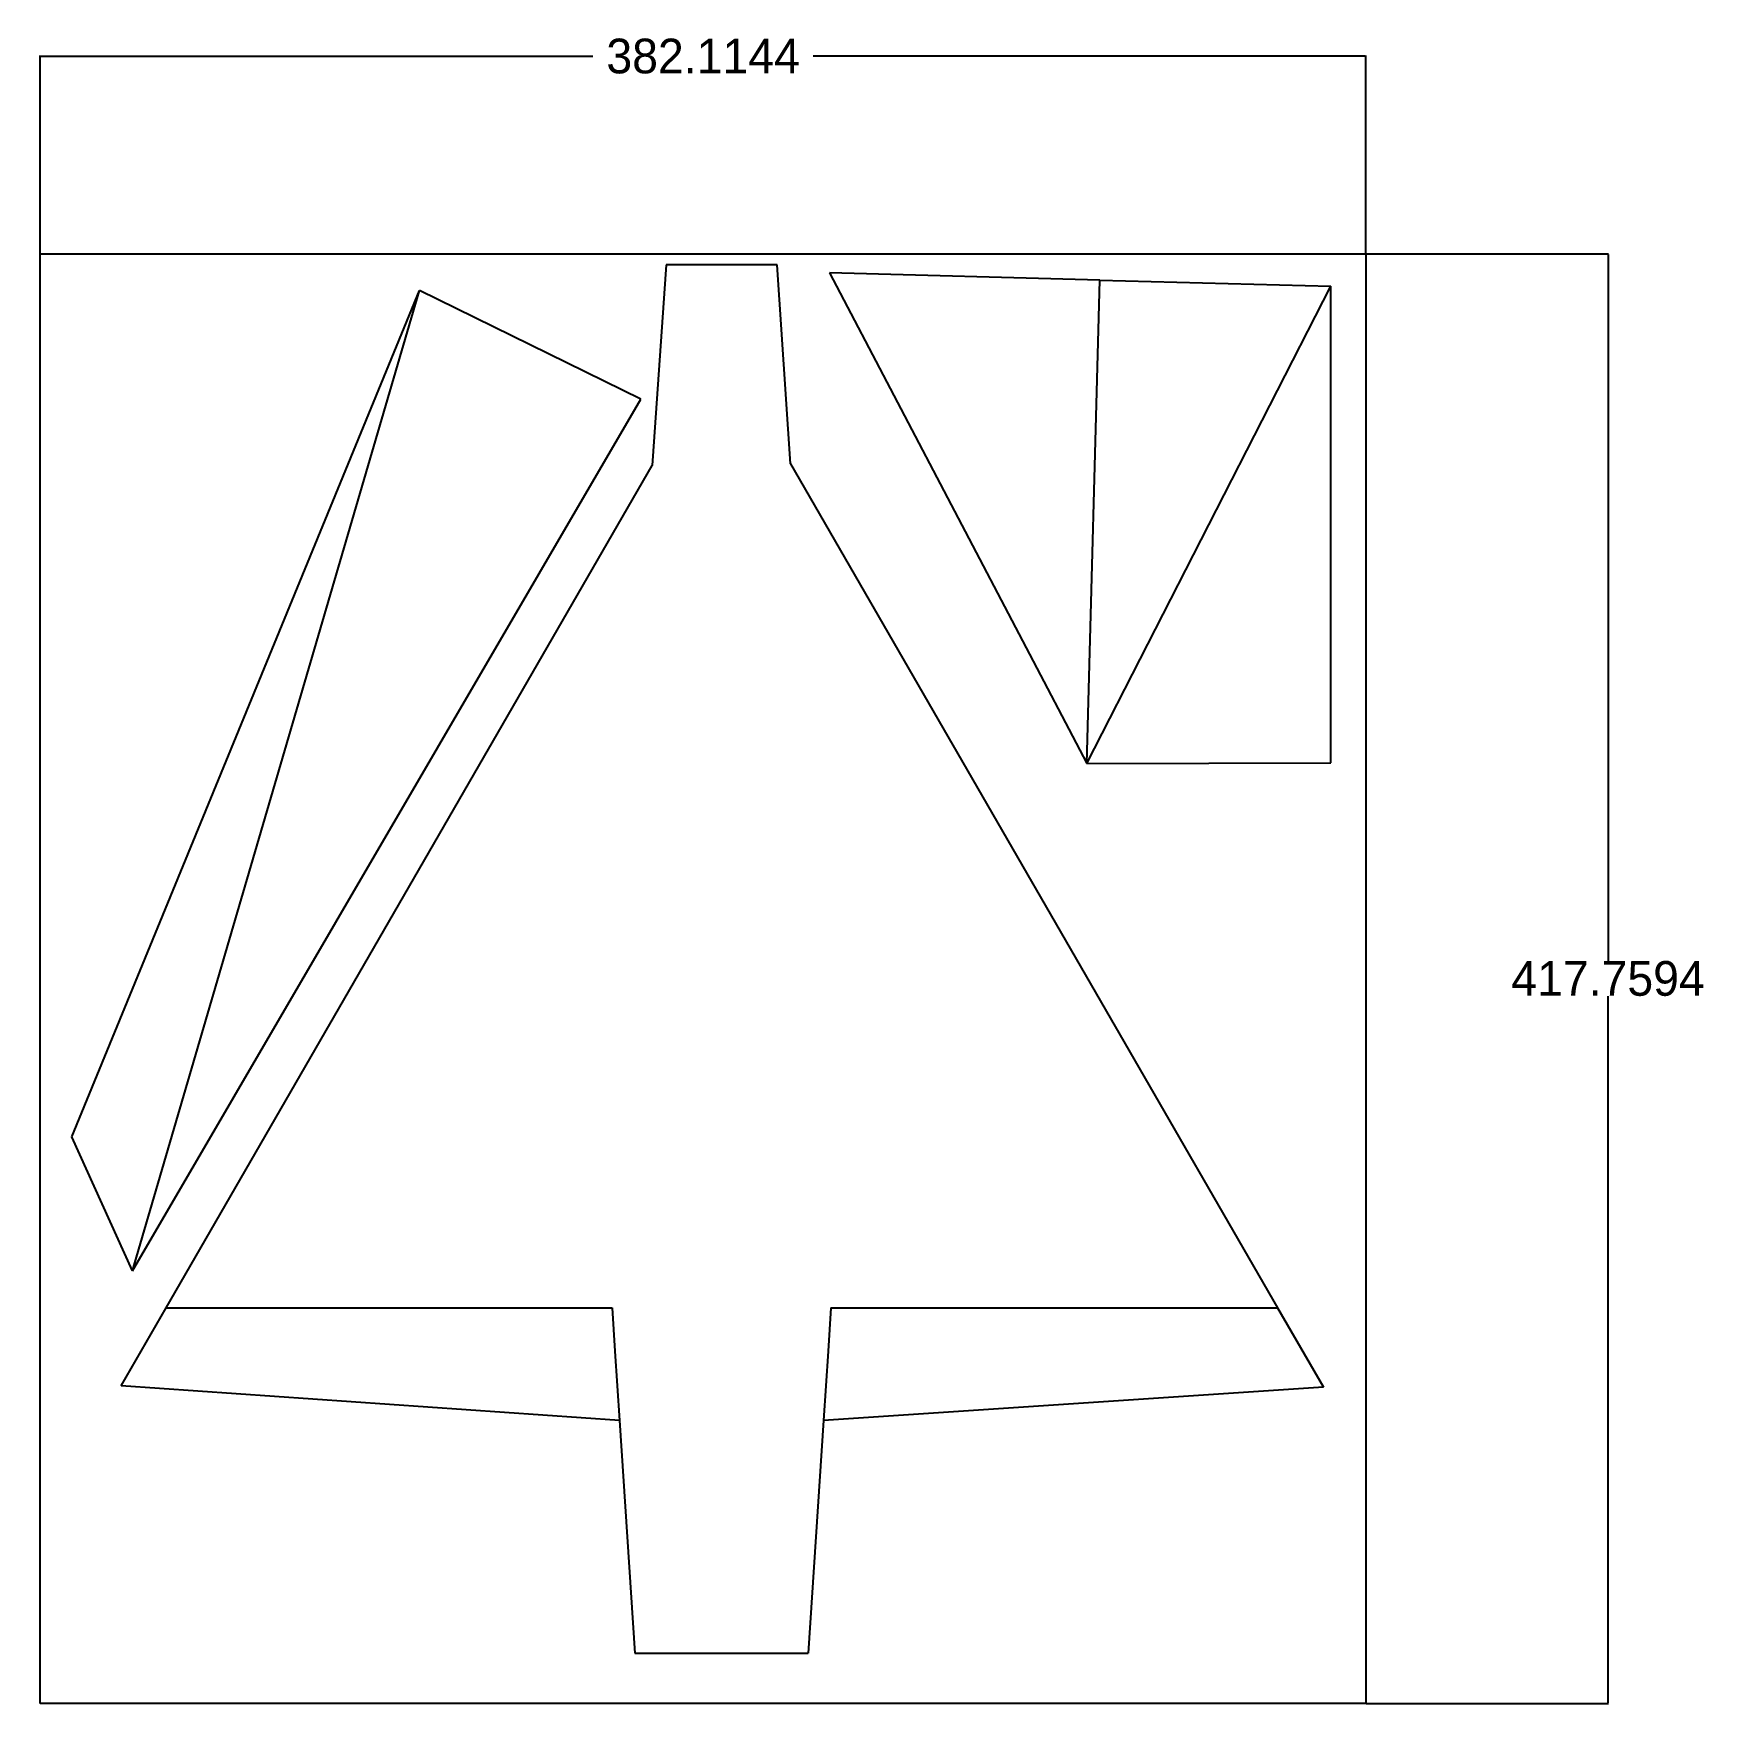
# Model space of a CAD drawing. Extents: x -788 to -306, y 8 to 490.
import ezdxf

# ---------------------------------------------------------------- set-up
doc = ezdxf.new("R2010")
doc.units = 0
doc.header["$MEASUREMENT"] = 0
doc.header["$PDSIZE"] = -5
doc.layers.add('Decoration', color=2, linetype='Continuous')
doc.layers.add('First Cut', color=1, linetype='Continuous')
doc.dimstyles.get("Standard").update_dxf_attribs({"dimtxt": 10, "dimasz": 0.18, "dimexe": 0.18, "dimexo": 0.0625, "dimgap": 0.09, "dimtad": 0, "dimtih": 1, "dimtoh": 1, "dimdec": 4, "dimzin": 0, "dimdsep": 46, "dimtxsty": 'Standard', "dimcen": 0.09, "dimclrt": 256, "dimadec": 0, "dimazin": 0, "dimtfac": 1, "dimtdec": 4, "dimtofl": 0, "dimtmove": 2, "dimatfit": 3, "dimfxl": 1, "dimtolj": 1, "dimtzin": 0, "dimarcsym": 0})

# ---------------------------------------------------------------- blocks, each defined once
blk = doc.blocks.new('Front Side Panel')
for p, q in [((-443.61, 359.86), (-155.53, 399.87)), ((-155.53, 399.87), (-150.89, 329.02)), ((-443.61, 359.86), (-414.5, 329.02)), ((-414.5, 329.02), (-297.49, 329.02)), ((-297.49, 329.02), (-150.89, 329.02))]:
    blk.add_line(p, q)
at = {"layer": 'First Cut'}
blk.add_line((-443.61, 359.86), (-150.89, 329.02), dxfattribs=at)
blk = doc.blocks.new('Underside')
for p, q in [((-605.6, 422.94), (-609.56, 365.15)), ((-573.6, 422.94), (-605.6, 422.94)), ((-569.67, 365.57), (-573.6, 422.94)), ((-749.68, 122.44), (-609.56, 365.15)), ((-569.67, 365.57), (-429.31, 122.44)), ((-762.67, 99.94), (-749.68, 122.44)), ((-429.31, 122.44), (-416.07, 99.51)), ((-619.01, 89.98), (-762.67, 99.94)), ((-416.07, 99.51), (-560.2, 89.9)), ((-619.01, 89.98), (-614.6, 22.94)), ((-560.2, 89.9), (-564.6, 22.94)), ((-614.6, 22.94), (-564.6, 22.94))]:
    blk.add_line(p, q)
at = {"layer": 'First Cut'}
for p, q in [((-749.68, 122.44), (-621.14, 122.44)), ((-621.14, 122.44), (-620.32, 109.94)), ((-558.06, 122.44), (-558.89, 109.94)), ((-558.06, 122.44), (-429.31, 122.44)), ((-620.32, 109.94), (-619.01, 89.98)), ((-558.89, 109.94), (-560.2, 89.9))]:
    blk.add_line(p, q, dxfattribs=at)
blk = doc.blocks.new('Tail Rear Panel')
for p, q in [((-830.22, 412.29), (-755.99, 270.92)), ((-752.25, 410.19), (-830.22, 412.29)), ((-752.25, 410.19), (-685.7, 408.4)), ((-685.7, 341.22), (-685.7, 408.4)), ((-685.7, 321.22), (-685.7, 341.22)), ((-685.7, 308.69), (-685.7, 321.22)), ((-685.7, 271.11), (-685.7, 308.69)), ((-755.99, 270.92), (-685.7, 271.11))]:
    blk.add_line(p, q)
at = {"layer": 'First Cut'}
for q in [(-752.25, 410.19), (-685.7, 408.4)]:
    blk.add_line((-755.99, 270.92), q, dxfattribs=at)
blk = doc.blocks.new('*D7')
at = {"layer": 'Decoration', "color": 0, "linetype": 'ByBlock', "lineweight": -2}
for p, q in [((-785.96, 426.21), (-785.96, 483.23)), ((-785.78, 483.05), (-626.66, 483.05)), ((-404.03, 483.05), (-563.15, 483.05)), ((-403.85, 426.21), (-403.85, 483.23))]:
    blk.add_line(p, q, dxfattribs=at)
at = {"layer": 'Decoration', "color": 0}
for points in [[(-785.78, 483.08), (-785.78, 483.02), (-785.96, 483.05)], [(-404.03, 483.02), (-404.03, 483.08), (-403.85, 483.05)]]:
    blk.add_solid(points, dxfattribs=at)
at = {"layer": 'Defpoints', "color": 0}
for p in [(-403.85, 483.05), (-785.96, 426.14), (-403.85, 426.14)]:
    blk.add_point(p, dxfattribs=at)
at = {"layer": 'Decoration', "linetype": 'ByBlock', "insert": (-594.9, 483.05), "char_height": 10, "attachment_point": 5}
blk.add_mtext('\\A1;382.1144', dxfattribs=at)
blk = doc.blocks.new('*D8')
at = {"layer": 'Decoration', "color": 0, "linetype": 'ByBlock', "lineweight": -2}
for p, q in [((-403.78, 426.14), (-333.9, 426.14)), ((-334.08, 425.96), (-334.08, 222.35)), ((-334.08, 8.56), (-334.08, 212.17)), ((-403.78, 8.38), (-333.9, 8.38))]:
    blk.add_line(p, q, dxfattribs=at)
at = {"layer": 'Decoration', "color": 0}
for points in [[(-334.05, 425.96), (-334.11, 425.96), (-334.08, 426.14)], [(-334.11, 8.56), (-334.05, 8.56), (-334.08, 8.38)]]:
    blk.add_solid(points, dxfattribs=at)
at = {"layer": 'Defpoints', "color": 0}
for p in [(-403.85, 426.14), (-403.85, 8.38), (-334.08, 8.38)]:
    blk.add_point(p, dxfattribs=at)
at = {"layer": 'Decoration', "linetype": 'ByBlock', "insert": (-334.08, 217.26), "char_height": 10, "attachment_point": 5}
blk.add_mtext('\\A1;417.7594', dxfattribs=at)

msp = doc.modelspace()

# ---------------------------------------------------------------- linework, layer by layer
at = {"layer": 'Decoration', "linetype": 'ByBlock'}
msp.add_lwpolyline([(-785.96028, 8.38439), (-785.96028, 426.14382), (-403.84585, 426.14382), (-403.84585, 8.38439)], close=True, dxfattribs=at)

# ---------------------------------------------------------------- block references
at = {"linetype": 'ByBlock'}
for name, p in [('Underside', (0, 0)), ('Tail Rear Panel', (271.73231, 8.37019))]:
    msp.add_blockref(name, p, dxfattribs=at)
at = {"linetype": 'ByBlock', "xscale": -1, "rotation": 247.6538773488265}
msp.add_blockref('Front Side Panel', (-923.57474, 680.15869), dxfattribs=at)

# ---------------------------------------------------------------- dimensions: what is measured, and where the dimension line sits
at = {"layer": 'Decoration', "linetype": 'ByBlock'}
dim = msp.add_linear_dim(base=(-403.84585, 483.05178), p1=(-785.96028, 426.14382), p2=(-403.84585, 426.14382), dimstyle='Standard', dxfattribs=at)
dim.commit()
dim.dimension.update_dxf_attribs({"geometry": '*D7', "text_midpoint": (-594.90306, 483.05178)})
dim = msp.add_linear_dim(base=(-334.07557, 8.38439), p1=(-403.84585, 426.14382), p2=(-403.84585, 8.38439), angle=90, dimstyle='Standard', dxfattribs=at)
dim.commit()
dim.dimension.update_dxf_attribs({"geometry": '*D8', "text_midpoint": (-334.07557, 217.2641)})

doc.saveas('drawing.dxf')
